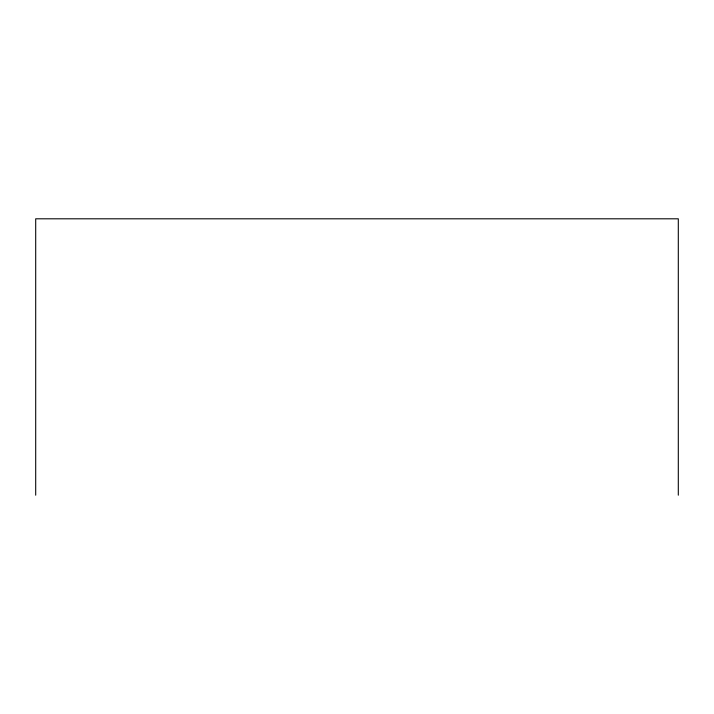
<?xml version="1.0" encoding="UTF-8"?>
<svg xmlns="http://www.w3.org/2000/svg" width="714" height="714" viewBox="0 0 714 714"><rect width="100%" height="100%" fill="white"/><g stroke="black" fill="none" stroke-linecap="round" stroke-linejoin="round"><path stroke-width="1.07" d="M678.3 495.195L678.3 218.805L35.7 218.805L35.7 495.195"/></g></svg>
